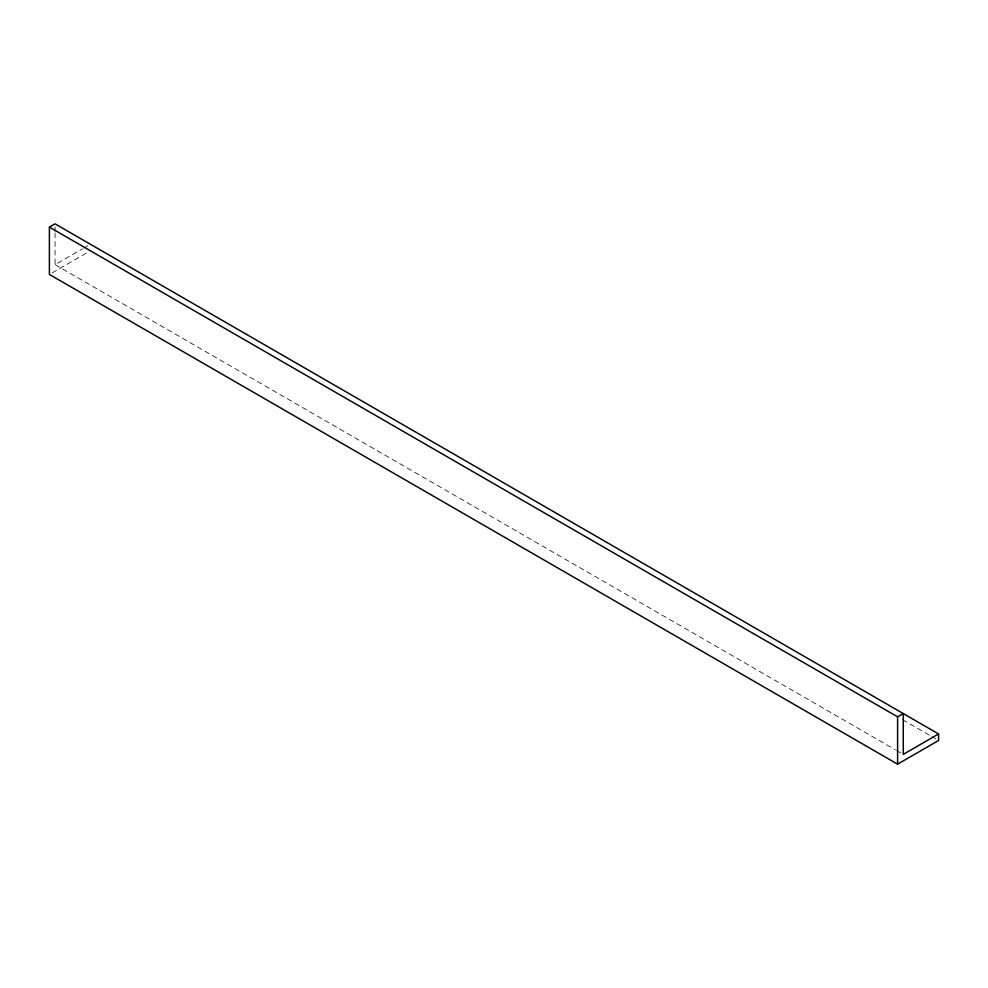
<?xml version="1.0" encoding="UTF-8"?>
<svg xmlns="http://www.w3.org/2000/svg" width="988" height="988" viewBox="0 0 988 988"><rect width="100%" height="100%" fill="white"/><g stroke="black" fill="none" stroke-linecap="round" stroke-linejoin="round"><path stroke-width="0.74" stroke-dasharray="4.94 3.71" d="M55.056 232.909L55.056 264.661L82.547 248.791M83.857 248.025L87.784 245.765M52.043 272.923L87.747 252.311M902.538 719.659L930.585 735.862M931.919 736.628L935.932 738.938M55.056 264.661L895.239 749.731M896.585 750.51L901.921 753.585M55.056 226.87L55.056 231.402"/><path stroke-width="1.48" d="M49.4 227.104L55.056 223.844L938.6 733.961L938.6 740.481L897.598 764.156L49.4 274.454L49.4 227.104L897.598 716.819L903.254 713.546L903.254 754.363L938.6 733.961M897.598 716.819L897.598 764.156"/></g></svg>
